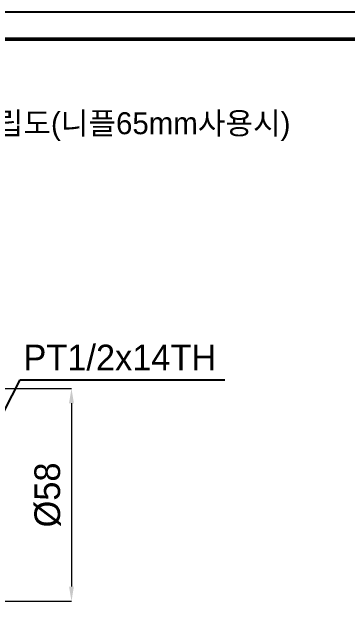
# Model space of a CAD drawing. Extents: x 0 to 434, y 0 to 318.
# Drawn here: x 250.8 to 342.4, y 154.1 to 318 of the extents above; entities that cross this region are included whole.
import ezdxf

# ---------------------------------------------------------------- set-up
doc = ezdxf.new("R2010")
doc.units = 0
doc.header["$LTSCALE"] = 10
doc.header["$MEASUREMENT"] = 0
doc.header["$PDMODE"] = 3
doc.header["$PDSIZE"] = -10
doc.layers.get('0').update_dxf_attribs({"linetype": 'CONTINUOUS'})
doc.layers.get('DEFPOINTS').update_dxf_attribs({"linetype": 'CONTINUOUS'})
doc.layers.add('DIM & TEXT', color=4, linetype='CONTINUOUS')
doc.styles.add('Daelim Dimension', font='')
doc.styles.get('Daelim Dimension').set_extended_font_data('나눔고딕')
doc.dimstyles.new('A3', dxfattribs={"dimtxt": 3, "dimasz": 4, "dimexe": 1.25, "dimexo": 0.3, "dimtad": 1, "dimdec": 4, "dimdsep": 46, "dimcen": 0, "dimclrd": 5, "dimclre": 5, "dimclrt": 7, "dimadec": 4, "dimazin": 2, "dimtfac": 1, "dimtdec": 4, "dimtmove": 0, "dimatfit": 3, "dimfxl": 1.25, "dimarcsym": 0})
doc.dimstyles.new('DEFAULT', dxfattribs={"dimscale": 2, "dimtxt": 2, "dimasz": 2, "dimexe": 0, "dimexo": 2, "dimgap": 1, "dimtad": 1, "dimdec": 0, "dimzin": 9, "dimdsep": 46, "dimtxsty": 'Daelim Dimension', "dimcen": 0.5, "dimclrd": 5, "dimclre": 5, "dimclrt": 256, "dimadec": 1, "dimazin": 0, "dimtfac": 1, "dimtdec": 0, "dimtix": 1, "dimtmove": 0, "dimatfit": 3, "dimfxl": 1, "dimtolj": 1, "dimtzin": 1, "dimlwd": 9, "dimlwe": 9, "dimarcsym": 0})

# ---------------------------------------------------------------- blocks, each defined once
blk = doc.blocks.new('*D2')
at = {"color": 5, "lineweight": 9, "ltscale": 0.5, "transparency": 16777216}
for p, q in [((235.07, 215.31), (267.05, 215.31)), ((267.05, 211.31), (267.05, 161.31)), ((235.07, 157.31), (267.05, 157.31))]:
    blk.add_line(p, q, dxfattribs=at)
at = {"color": 5, "ltscale": 0.5, "transparency": 16777216}
for points in [[(266.38, 211.31), (267.71, 211.31), (267.05, 215.31)], [(266.38, 161.31), (267.71, 161.31), (267.05, 157.31)]]:
    blk.add_solid(points, dxfattribs=at)
at = {"layer": 'DEFPOINTS', "color": 0, "ltscale": 0.5, "transparency": 16777216}
for p in [(231.07, 215.31), (231.07, 157.31), (267.05, 157.31)]:
    blk.add_point(p, dxfattribs=at)
at = {"color": 7, "ltscale": 0.5, "transparency": 16777216, "insert": (260.57, 186.31), "char_height": 7, "attachment_point": 5, "rotation": 90, "style": 'Daelim Dimension'}
blk.add_mtext('\\A1;%%C58', dxfattribs=at)

msp = doc.modelspace()

# ---------------------------------------------------------------- linework, layer by layer
at = {"ltscale": 0.5}
msp.add_lwpolyline([(0, 0), (434, 0), (434, 318), (0, 318)], close=True, dxfattribs=at)
at = {"color": 5, "linetype": 'ByBlock', "lineweight": 200, "const_width": 1}
msp.add_lwpolyline([(6.9787941, 13.616478), (426.9787941, 13.616478), (426.9787941, 310.616478), (6.9787941, 310.616478)], close=True, dxfattribs=at)

# ---------------------------------------------------------------- texts
at = {"color": 7, "ltscale": 0.5, "insert": (280.2290783, 223.7470703), "char_height": 7, "attachment_point": 5, "style": 'Daelim Dimension'}
msp.add_mtext('\\A1;PT1/2x14TH', dxfattribs=at)
at = {"layer": 'DIM & TEXT', "color": 2, "lineweight": 30, "insert": (181.7078896, 290.6780014), "char_height": 6, "width": 275.229634278, "attachment_point": 1, "style": 'Daelim Dimension'}
msp.add_mtext('분리형 앵글밸브 조립도(니플65mm사용시)', dxfattribs=at)

# ---------------------------------------------------------------- dimensions: what is measured, and where the dimension line sits
at = {"color": 5, "ltscale": 0.5}
dim = msp.add_linear_dim(base=(267.0461845, 157.3060455), p1=(231.0686836, 215.3060455), p2=(231.0686836, 157.3060455), angle=90, text='%%C<>', dimstyle='DEFAULT', override={"dimtxt": 3.5, "dimclrd": 5, "dimclre": 5, "dimclrt": 7}, dxfattribs=at)
dim.commit()
dim.dimension.update_dxf_attribs({"geometry": '*D2', "text_midpoint": (260.5747968, 186.3060455)})

# ---------------------------------------------------------------- leaders
at = {"color": 0}
msp.add_leader([(242.0369568, 196.2495193), (253.0855827, 217.6837921), (308.8414612, 217.6837921)], dimstyle='A3', dxfattribs=at)

doc.saveas('drawing.dxf')
